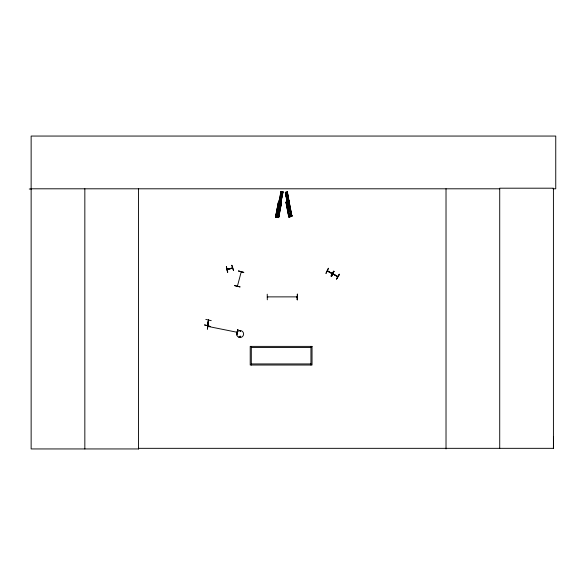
<?xml version="1.0" encoding="UTF-8"?>
<svg xmlns="http://www.w3.org/2000/svg" width="585" height="585" viewBox="0 0 585 585"><rect width="100%" height="100%" fill="white"/><g stroke="black" fill="none" stroke-linecap="round" stroke-linejoin="round"><path stroke-width="0.88" d="M327.293 270.972L332.156 273.619M327.936 271.096L327.344 271.067M327.505 270.833L332.295 273.444L331.732 273.458M332.945 274.072L337.662 276.69M337.326 276.508L337.889 276.493M553.015 188.801L555.75 188.801L555.75 136.056L31.137 136.056L31.137 448.944L138.616 448.944L138.543 448.329L553.417 448.329L553.498 437.017M208.64 320.214L207.214 325.494L207.631 324.909M277.1 216.523L277.458 216.574M207.2 325.45L208.421 320.053M239.755 336.624C240.757 335.366 240.303 337.984 239.806 336.536M240.618 336.755C239.813 334.664 239.28 338.437 240.669 336.624M208.487 326.708L207.967 326.415L237.261 332.302M236.647 332.192L237.298 332.112M237.868 329.479L236.837 334.971L237.795 329.465L237.481 332.653M275.572 217.057L278.431 202.183M275.718 217.079L278.57 202.213M275.864 217.108L278.723 202.242M275.923 217.123L278.789 202.256M276.032 217.145L278.796 203.163M276.222 217.181L279.082 202.308L276.274 217.189M276.398 217.21L277.97 209.35M278.248 207.595L279.14 203.229M276.668 217.254L277.509 217.415M277.882 216.574L280.412 203.463M277.897 217.488L280.756 202.622L277.955 217.496M278.131 217.532L280.763 203.529M278.248 217.554L280.946 203.565L278.314 217.569M278.46 217.598L281.29 202.724M278.614 217.627L281.465 202.754M281.144 191.412L279.345 201.35M279.491 201.379L281.487 191.478M281.524 191.485L279.586 201.401L281.648 191.514M279.769 201.43L280.325 201.547M280.507 201.584L282.475 191.675M280.588 201.598L282.621 191.704M280.749 201.628L282.716 191.726M280.822 201.642L282.833 191.748M280.976 201.679L282.957 191.77M207.426 325.552L208.669 320.097M211.243 320.66L205.796 319.403M290.394 215.923L290.006 215.96M227.112 269.341L227.762 269.371M231.916 268.054L232.516 267.893M234.556 285.604L239.989 286.921M238.461 270.994L243.872 272.427L238.475 270.957M241.254 271.762L237.43 286.145M239.996 286.884L234.556 285.59M208.34 320.149L208.531 320.734M240.398 331.264L239.916 330.891L240.325 331.3M232.545 268.135L227.185 269.553M297.217 297.1L296.595 297.1L297.217 296.902M333.589 271.111L330.978 276.054M331.161 276.157L333.838 271.243M334.02 271.345L331.593 276.391L333.998 271.33M333.428 274.321L333.004 273.831L337.764 276.749M336.536 279.082L339.249 274.197M339.432 274.292L336.499 279.067L339.454 274.306M267.36 296.88L297.202 296.873L296.712 297.129M227.221 269.283L232.457 267.908M333.092 273.882L337.801 276.442M290.167 216.552L290.087 215.96M277.407 216.611L276.954 217.108M231.814 265.29L233.539 270.614L231.894 265.268M232.581 268.142L227.251 269.51M297.1 297.129L296.654 297.1M286.431 203.631L289.18 203.105M286.628 204.64L289.37 204.106M286.921 206.147L289.663 205.62M287.169 207.485L289.919 206.958M287.462 208.999L290.211 208.465M288.719 215.47L291.462 214.936M288.339 215.989L292.003 215.287M288.361 216.106L292.025 215.404M289.999 215.938L290.431 215.85M288.793 217.035L291.966 216.406L289.1 201.54L285.926 202.161L288.807 217.028L285.992 202.154M287.418 191.997L285.297 192.385L287.111 202.322L289.224 201.935L287.374 192.004M285.626 193.372L287.462 193.035M285.743 194.044L287.579 193.708M285.926 195.054L287.761 194.717M286.087 195.946L287.922 195.617M286.27 196.955L288.105 196.626M287.059 201.284L288.895 200.947M286.811 201.62L289.253 201.174M286.818 201.701L289.268 201.255M267.842 297.092L267.279 297.1M267.301 299.798L267.228 294.204M29.25 189.021L31.137 189.013M31.137 188.801L499.722 188.801M251.309 347.475L310.942 347.475M251.309 363.936L310.942 363.936M207.931 326.605L208.414 326.437M236.706 332.2L237.203 332.295M278.284 203.719L281.027 204.245M278.087 204.728L280.837 205.255M277.802 206.234L280.544 206.768M277.539 207.58L280.281 208.106M277.246 209.086L279.996 209.613M276.01 215.558L278.752 216.084M275.469 215.909L279.125 216.611M275.447 216.019L279.103 216.728M276.866 217.313L277.297 217.393M280.939 192.414L282.767 192.787M280.807 193.087L282.635 193.459M280.603 194.088L282.431 194.461M280.42 194.98L282.248 195.353M280.215 195.99L282.043 196.363M279.337 200.297L281.166 200.67M278.979 200.516L281.4 201.086M332.075 273.641L327.381 271.052M226.344 266.753L227.792 272.157M289.034 201.554L291.9 216.421M288.851 201.584L291.754 216.45M288.734 201.606L291.601 216.479M288.668 201.62L291.535 216.487M288.566 201.642L291.367 216.523M288.376 201.679L291.213 216.552L288.317 201.686M288.303 202.6L290.899 215.704M290.796 216.633L289.963 216.794M287.059 202.849L289.524 215.982M286.701 202.015L289.546 216.889M286.65 202.022L289.517 216.896M286.643 202.929L289.326 216.925M286.511 202.958L289.224 216.947M286.46 202.966L289.158 216.962M286.138 202.125L289.012 216.991M287.257 192.026L289.078 201.957M287.176 192.041L288.939 201.986M287.052 192.063L288.822 202.008M286.899 192.092L288.741 202.022M286.774 192.114L288.624 202.037M288.442 202.074L287.878 202.176M285.941 192.268L287.557 201.386M285.816 192.297L287.601 202.234M285.663 192.319L287.462 202.264M285.575 192.341L287.389 202.271M285.443 192.363L287.228 202.3M297.238 294.204L297.312 299.798M553.417 448.329L553.417 188.195L499.722 188.195L499.722 448.329M446.019 188.801L446.019 448.944M310.942 346.386L310.942 365.025M251.309 346.386L251.309 365.025M138.535 188.801L138.535 448.944M84.84 188.801L84.84 448.944M278.153 208.479C279.082 210.79 279.879 206.673 278.153 208.479M280.822 195.587C281.429 197.138 281.985 194.395 280.822 195.587M208.128 323.695L207.375 329.245L208.106 323.695M278.372 202.176L275.498 217.042L278.679 217.635L281.524 202.768L278.358 202.169M281.012 191.383L278.994 201.284L281.107 201.701L283.118 191.807L281.005 191.383M288.105 207.777C288.69 210.198 290.065 206.234 288.105 207.777M204.604 324.946L210 326.43L204.604 324.946M286.708 196.143C287.081 197.767 288.025 195.134 286.708 196.143M328.404 268.281L326.006 273.341L328.404 268.281M226.417 266.738L227.587 272.208L226.38 266.745M208.033 326.364L208.523 326.518L208.033 326.393M297.509 294.204L297.231 299.798L297.509 294.204M312.032 346.386L250.219 346.386L250.219 365.025L312.032 365.025L312.032 346.386M238.387 337.033A3.488 3.488 0 0 0 243.616 334.006A3.488 3.488 0 0 0 238.387 330.986A3.488 3.488 0 0 0 238.387 337.033"/></g></svg>
